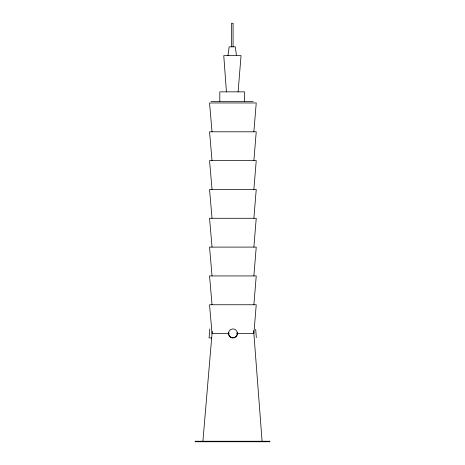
<?xml version="1.0" encoding="UTF-8"?>
<svg xmlns="http://www.w3.org/2000/svg" width="465" height="465" viewBox="0 0 465 465"><rect width="100%" height="100%" fill="white"/><g stroke="black" fill="none" stroke-linecap="round" stroke-linejoin="round"><path stroke-width="0.7" d="M238.097 91.855L241.044 55.649L223.77 55.649L226.42 91.855M253.873 131.793L256.238 102.963L209.546 102.963L212.034 131.793M253.873 160.623L256.238 131.793L209.546 131.793L212.034 160.623M253.873 189.447L256.238 160.623L209.546 160.623L212.034 189.447M253.873 218.277L256.238 189.447L209.546 189.447L212.034 218.277M253.873 247.101L256.238 218.277L209.546 218.277L212.034 247.101M253.873 275.931L256.238 247.101L209.546 247.101L212.034 275.931M253.873 304.761L256.238 275.931L209.546 275.931L212.034 304.761M209.82 328.9L209.064 337.834L211.651 338.055M202.903 441.25L212.22 331.353M227.99 55.649L229.169 46.82L235.296 46.82L236.47 55.649M211.087 101.353L253.21 101.353M229.35 333.585L212.034 333.585L209.546 304.761L256.238 304.761L253.873 333.585L236.563 333.585M255.686 329.272L256.325 337.578M253.652 330.65L262.097 441.25M244.561 101.353L244.561 91.855L219.806 91.855L219.806 101.353M233.081 46.82L233.081 23.25L231.518 23.25L231.518 46.82M237.226 332.446A4.423 4.406 0 0 1 232.953 337.991A4.423 4.406 0 0 1 228.681 332.446M269.822 441.25L195.178 441.25L195.178 441.75L269.822 441.75L269.822 441.25M230.745 337.137A4.423 4.406 0 0 0 237.377 333.324A4.423 4.406 0 0 0 230.745 329.511A4.423 4.406 0 0 0 230.745 337.137"/></g></svg>
